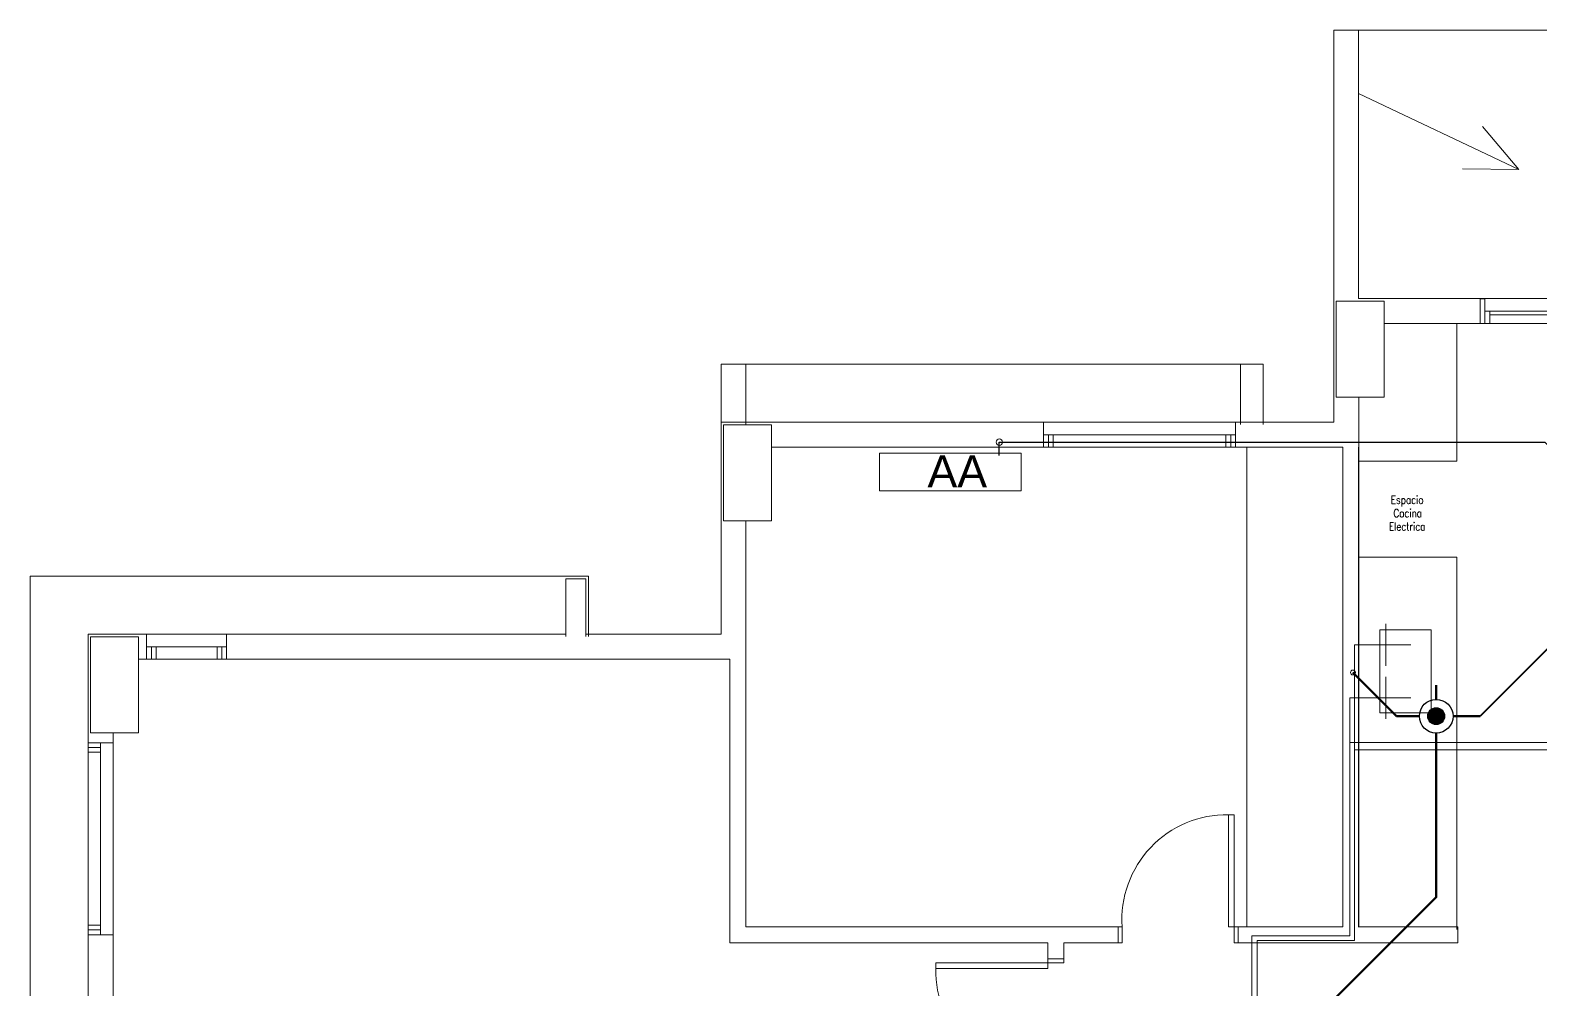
# Model space of a CAD drawing. Header units: millimetres. Extents: x 539 to 842, y -453 to -96.
# Drawn here: x 736.43 to 745.87, y -314.33 to -308.33 of the extents above; entities that cross this region are included whole.
import ezdxf

# ---------------------------------------------------------------- set-up
doc = ezdxf.new("R2010")
doc.units = ezdxf.units.MM
doc.header["$LTSCALE"] = 0.1
doc.linetypes.add('ACAD_ISO02W100', pattern=[15, 12, -3])
doc.linetypes.add('CONTINUA', pattern=[0])
doc.layers.get('0').update_dxf_attribs({"lineweight": 5})
for name, color, linetype, lineweight in [('00-Agua Caliente', 1, 'Continuous', 20), ('00-Agua Fria', 5, 'ACAD_ISO02W100', 20), ('Arq-Equipamiento', 250, 'Continuous', 5)]:
    doc.layers.add(name, color=color, linetype=linetype, lineweight=lineweight)
doc.layers.add('00-Pluvial', color=40, linetype='Continuous')
doc.layers.add('00-Secundario', color=24, linetype='Continuous')
doc.layers.add('00-Primario', color=7, linetype='Continuous', true_color=0xff2400)
doc.styles.add('Romans 1.50', font='romans.shx', dxfattribs={"width": 0.8, "height": 0.15})
doc.styles.get("Standard").update_dxf_attribs({"font": 'arial.ttf'})

# ---------------------------------------------------------------- blocks, each defined once
blk = doc.blocks.new('2-1P F')
at = {"color": 8, "lineweight": 18}
for p, q in [((744.7336, -308.3321), (744.5786, -308.3321)), ((744.5786, -308.3321), (744.5786, -310.7815)), ((744.7336, -310.0094), (744.7336, -308.3321)), ((744.7336, -308.3321), (760.7985, -308.3321)), ((745.4926, -310.0094), (744.7336, -310.0094)), ((745.4926, -310.0112), (745.4926, -310.0094)), ((745.4926, -310.0094), (746.2926, -310.0094)), ((745.4926, -310.1636), (745.4926, -310.0112)), ((745.4926, -310.0112), (745.5226, -310.0112)), ((745.5226, -310.0112), (745.5226, -310.1636)), ((744.7186, -310.0244), (744.5937, -310.0244)), ((744.5937, -310.0244), (744.5937, -310.1654)), ((744.8937, -310.0244), (744.7186, -310.0244)), ((744.7186, -310.0244), (744.8937, -310.0244)), ((744.8937, -310.1494), (744.8937, -310.0244)), ((744.8937, -310.0244), (744.8937, -310.1654)), ((745.5226, -310.1636), (745.5226, -310.0874)), ((745.5226, -310.0874), (745.5526, -310.0874)), ((745.5526, -310.0874), (745.5526, -310.1636)), ((746.2326, -310.0874), (745.5526, -310.0874)), ((745.5526, -310.1107), (745.5526, -310.1015)), ((744.5937, -310.1654), (744.5937, -310.6244)), ((744.5937, -310.6244), (744.5937, -310.1654)), ((744.8937, -310.1504), (744.8937, -310.1494)), ((744.8937, -310.1629), (744.8937, -310.1504)), ((744.8937, -310.1639), (744.8937, -310.1629)), ((744.8937, -310.1654), (744.8937, -310.1639)), ((744.8937, -310.6244), (744.8937, -310.1654)), ((744.8937, -310.1654), (745.4926, -310.1654)), ((745.347, -310.1654), (745.3469, -311.0241)), ((745.4926, -310.1654), (745.4926, -310.1636)), ((745.5226, -310.1636), (745.4926, -310.1636)), ((746.2926, -310.1654), (745.4926, -310.1654)), ((745.5526, -310.1636), (745.5226, -310.1636)), ((746.2326, -310.1107), (745.5526, -310.1107)), ((745.5526, -310.1636), (746.2326, -310.1636)), ((740.7495, -310.4195), (740.7495, -312.106)), ((740.9045, -310.4195), (740.7495, -310.4195)), ((740.9045, -310.7965), (740.9045, -310.4195)), ((743.9811, -310.4195), (740.9045, -310.4195)), ((744.1361, -310.4195), (743.9811, -310.4195)), ((743.9961, -310.4195), (743.9961, -310.7965)), ((744.1361, -310.7965), (744.1361, -310.4195)), ((744.5937, -310.6244), (744.7186, -310.6244)), ((744.7346, -310.6244), (744.5937, -310.6244)), ((744.7186, -310.6244), (744.7196, -310.6244)), ((744.7196, -310.6244), (744.7321, -310.6244)), ((744.7321, -310.6244), (744.7331, -310.6244)), ((744.7331, -310.6244), (744.7346, -310.6244)), ((744.7346, -310.6244), (744.8937, -310.6244)), ((744.7346, -313.9345), (744.7346, -310.6244)), ((742.7646, -310.7815), (740.7495, -310.7815)), ((740.7645, -310.7983), (740.7642, -310.7983)), ((740.7642, -310.7983), (740.7642, -311.3983)), ((740.7642, -310.7983), (740.7645, -310.7983)), ((740.7642, -311.3983), (740.7642, -310.7983)), ((740.8895, -310.7983), (740.7645, -310.7983)), ((740.8895, -310.7983), (740.8895, -310.7965)), ((741.0642, -310.7983), (740.8895, -310.7983)), ((740.8895, -310.7983), (741.0642, -310.7983)), ((741.0642, -310.9215), (741.0642, -310.7983)), ((741.0642, -310.7983), (741.0642, -310.9375)), ((742.7646, -310.8595), (742.7646, -310.7815)), ((742.7646, -310.7815), (743.9646, -310.7815)), ((742.7646, -310.8595), (742.7946, -310.8595)), ((742.7646, -310.9375), (742.7646, -310.8595)), ((742.7946, -310.8595), (742.8246, -310.8595)), ((742.7946, -310.9375), (742.7946, -310.8595)), ((742.7946, -310.8595), (742.7946, -310.9375)), ((742.8246, -310.8595), (743.9046, -310.8595)), ((742.8246, -310.8747), (742.8246, -310.8595)), ((742.8246, -310.8595), (742.8246, -310.9375)), ((743.9046, -310.8595), (743.9046, -310.8747)), ((743.9046, -310.8595), (743.9346, -310.8595)), ((743.9046, -310.9375), (743.9046, -310.8595)), ((743.9346, -310.8595), (743.9346, -310.9375)), ((743.9346, -310.8595), (743.9646, -310.8595)), ((743.9346, -310.9375), (743.9346, -310.8595)), ((744.5786, -310.7815), (743.9646, -310.7815)), ((743.9646, -310.7815), (743.9646, -310.8595)), ((743.9646, -310.8595), (743.9646, -310.9375)), ((741.0642, -310.9225), (741.0642, -310.9215)), ((741.0642, -310.935), (741.0642, -310.9225)), ((741.0642, -310.936), (741.0642, -310.935)), ((741.0642, -310.9375), (741.0642, -310.936)), ((741.0642, -311.3983), (741.0642, -310.9375)), ((741.0642, -310.9375), (742.7646, -310.9375)), ((742.7946, -310.9375), (742.7646, -310.9375)), ((742.8246, -310.9375), (742.7946, -310.9375)), ((742.8246, -310.9375), (743.9046, -310.9375)), ((743.9346, -310.9375), (743.9046, -310.9375)), ((743.9646, -310.9375), (743.9346, -310.9375)), ((743.9646, -310.9375), (744.6346, -310.9375)), ((744.0346, -310.9375), (744.0346, -313.9345)), ((744.6346, -310.9375), (744.6346, -313.9345)), ((744.7321, -310.936), (744.7346, -310.936)), ((744.7346, -310.935), (744.7331, -310.935)), ((744.7331, -313.936), (744.7331, -310.9375)), ((744.7331, -310.9375), (744.7346, -310.9375)), ((745.3469, -311.0241), (744.7347, -311.024)), ((740.7642, -311.3983), (740.7645, -311.3983)), ((740.7645, -311.3983), (740.7642, -311.3983)), ((740.7645, -311.3983), (740.8895, -311.3983)), ((740.8895, -311.3983), (740.7645, -311.3983)), ((740.8895, -311.3983), (741.0642, -311.3983)), ((740.9045, -313.9345), (740.9045, -311.3983)), ((744.7346, -311.624), (745.3469, -311.6241)), ((745.3469, -311.6241), (745.3468, -313.9513)), ((739.7648, -311.744), (736.4319, -311.744)), ((736.4319, -311.744), (736.4319, -316.1274)), ((739.9198, -311.744), (739.7648, -311.744)), ((739.9048, -311.759), (739.7798, -311.759)), ((739.7798, -311.759), (739.7798, -312.121)), ((739.9048, -311.759), (739.9048, -312.121)), ((739.9198, -312.121), (739.9198, -311.744)), ((744.8668, -312.5977), (744.8669, -312.0777)), ((745.1869, -312.0777), (744.8669, -312.0777)), ((745.1868, -312.5977), (745.1869, -312.0777)), ((736.7939, -312.106), (736.7939, -312.784)), ((737.1592, -312.106), (736.7939, -312.106)), ((736.8089, -312.1229), (736.8077, -312.1229)), ((736.8077, -312.1229), (736.8077, -312.7229)), ((736.8077, -312.7229), (736.8077, -312.1229)), ((736.8077, -312.1229), (736.8089, -312.1229)), ((736.9339, -312.1229), (736.8089, -312.1229)), ((736.9339, -312.1229), (736.9339, -312.121)), ((736.9499, -312.1229), (736.9339, -312.1229)), ((736.9339, -312.1229), (737.1077, -312.1229)), ((737.1077, -312.1229), (736.9499, -312.1229)), ((737.1077, -312.246), (737.1077, -312.1229)), ((737.1077, -312.1229), (737.1077, -312.262)), ((737.1592, -312.184), (737.1592, -312.106)), ((737.1592, -312.106), (737.6592, -312.106)), ((739.7798, -312.106), (737.6592, -312.106)), ((737.6592, -312.106), (737.6592, -312.184)), ((740.7495, -312.106), (739.9048, -312.106)), ((737.1077, -312.247), (737.1077, -312.246)), ((737.1077, -312.2595), (737.1077, -312.247)), ((737.1077, -312.2605), (737.1077, -312.2595)), ((737.1077, -312.262), (737.1077, -312.2605)), ((737.1077, -312.7229), (737.1077, -312.262)), ((737.1077, -312.262), (737.1592, -312.262)), ((737.1592, -312.184), (737.1892, -312.184)), ((737.1592, -312.262), (737.1592, -312.184)), ((737.1892, -312.262), (737.1592, -312.262)), ((737.1892, -312.184), (737.2192, -312.184)), ((737.1892, -312.262), (737.1892, -312.184)), ((737.1892, -312.184), (737.1892, -312.262)), ((737.2192, -312.262), (737.1892, -312.262)), ((737.2192, -312.184), (737.5992, -312.184)), ((737.2192, -312.1992), (737.2192, -312.184)), ((737.2192, -312.184), (737.2192, -312.262)), ((737.2192, -312.262), (737.5992, -312.262)), ((737.5992, -312.184), (737.5992, -312.1992)), ((737.5992, -312.184), (737.6292, -312.184)), ((737.5992, -312.262), (737.5992, -312.184)), ((737.6292, -312.262), (737.5992, -312.262)), ((737.6292, -312.184), (737.6292, -312.262)), ((737.6292, -312.184), (737.6592, -312.184)), ((737.6292, -312.262), (737.6292, -312.184)), ((737.6592, -312.262), (737.6292, -312.262)), ((737.6592, -312.184), (737.6592, -312.262)), ((737.6592, -312.262), (740.8045, -312.262)), ((740.8045, -312.262), (740.8045, -314.0345)), ((744.8668, -312.5977), (745.1868, -312.5977)), ((736.8077, -312.7229), (736.8089, -312.7229)), ((736.9499, -312.7229), (736.8077, -312.7229)), ((736.8089, -312.7229), (736.9339, -312.7229)), ((736.9339, -312.7229), (736.9349, -312.7229)), ((736.9349, -312.7229), (736.9474, -312.7229)), ((736.9474, -312.7229), (736.9484, -312.7229)), ((736.9484, -312.7229), (736.9499, -312.7229)), ((736.9499, -312.7229), (737.1077, -312.7229)), ((736.9499, -312.784), (736.9499, -312.7229)), ((736.7939, -312.784), (736.7939, -312.814)), ((736.8719, -312.784), (736.7939, -312.784)), ((736.7939, -312.814), (736.7939, -312.844)), ((736.8719, -312.814), (736.7939, -312.814)), ((736.7939, -312.814), (736.8719, -312.814)), ((736.7939, -312.844), (736.8719, -312.844)), ((736.7939, -313.924), (736.7939, -312.844)), ((736.8719, -312.844), (736.8566, -312.844)), ((736.8719, -312.784), (736.9499, -312.784)), ((736.8719, -312.814), (736.8719, -312.784)), ((736.8719, -312.844), (736.8719, -312.814)), ((736.8719, -313.924), (736.8719, -312.844)), ((736.9499, -312.784), (736.9499, -313.984)), ((743.9209, -313.9345), (743.9209, -313.2345)), ((743.9209, -313.2345), (743.9559, -313.2345)), ((743.9559, -313.2345), (743.9559, -313.9345)), ((736.7939, -313.924), (736.7939, -313.954)), ((736.8719, -313.924), (736.7939, -313.924)), ((736.7939, -313.954), (736.8719, -313.954)), ((736.7939, -313.954), (736.7939, -313.984)), ((736.8719, -313.954), (736.7939, -313.954)), ((736.8566, -313.924), (736.8719, -313.924)), ((736.8719, -313.954), (736.8719, -313.924)), ((736.8719, -313.984), (736.8719, -313.954)), ((743.2309, -313.9345), (740.9045, -313.9345)), ((743.2309, -314.0345), (743.2309, -313.9345)), ((743.2309, -313.9345), (743.2559, -313.9345)), ((743.2559, -313.9345), (743.2559, -314.0345)), ((743.9559, -313.9345), (743.9209, -313.9345)), ((743.9559, -314.0345), (743.9559, -313.9345)), ((743.9559, -313.9345), (743.9809, -313.9345)), ((744.6346, -313.9345), (743.9809, -313.9345)), ((743.9809, -313.9345), (743.9809, -314.0345)), ((745.3542, -313.9345), (744.7346, -313.9345)), ((745.3542, -314.0345), (745.3542, -313.9345)), ((736.7939, -313.984), (736.7939, -316.1424)), ((736.7939, -313.984), (736.8719, -313.984)), ((736.9499, -313.984), (736.8719, -313.984)), ((736.9499, -316.1302), (736.9499, -313.984)), ((740.8045, -314.0345), (742.7909, -314.0345)), ((742.7909, -314.0345), (742.7909, -314.135)), ((742.8909, -314.0345), (743.2309, -314.0345)), ((742.8909, -314.135), (742.8909, -314.0345)), ((743.2559, -314.0345), (743.2309, -314.0345)), ((743.9809, -314.0345), (743.9559, -314.0345)), ((743.9809, -314.0345), (745.3542, -314.0345)), ((742.0909, -314.16), (742.7909, -314.16)), ((742.0909, -314.195), (742.0909, -314.16)), ((742.7909, -314.135), (742.8909, -314.135)), ((742.7909, -314.16), (742.7909, -314.135)), ((742.7909, -314.16), (742.7909, -314.195)), ((742.8909, -314.16), (742.7909, -314.16)), ((742.8909, -314.135), (742.8909, -314.16)), ((742.7909, -314.195), (742.0909, -314.195))]:
    blk.add_line(p, q, dxfattribs=at)
for centre, start, end in [((743.9077, -313.8878), 88.83598, 184.10162), ((742.7442, -314.2083), 178.83598, 274.10162)]:
    blk.add_arc(centre, 0.6534, start, end, dxfattribs=at)
at = {"layer": 'Arq-Equipamiento', "color": 8, "linetype": 'CONTINUA', "lineweight": 18}
blk.add_lwpolyline([(742.6251, -310.9752), (741.74, -310.9752), (741.74, -311.2107), (742.6251, -311.2107)], close=True, dxfattribs=at)
at = {"color": 8, "lineweight": 18, "style": 'Romans 1.50', "width": 0.8}
for s, p in [('Espacio', (744.9351, -311.2914)), ('Cocina', (744.9513, -311.3748)), ('Electrica', (744.9228, -311.4581))]:
    blk.add_text(s, height=0.05, dxfattribs=at).set_placement(p)
at = {"color": 8, "lineweight": 18, "insert": (742.4117, -310.9883), "char_height": 0.2, "attachment_point": 3}
blk.add_mtext_dynamic_manual_height_columns('AA', width=1, gutter_width=12.5, heights=[0], dxfattribs=at)

msp = doc.modelspace()

# ---------------------------------------------------------------- hatches: boundary and pattern name
at = {"layer": '00-Primario', "lineweight": 100}
msp.add_hatch(color=256, dxfattribs=at).paths.add_polyline_path([(745.2184, -312.671, -1), (745.2184, -312.5657, -1)])

# ---------------------------------------------------------------- linework, layer by layer
at = {"layer": '00-Agua Caliente', "color": 1, "linetype": 'Continuous', "lineweight": 20}
for p, q in [((744.9044, -312.6341), (744.9044, -312.3723)), ((744.6791, -312.5032), (745.0599, -312.5032))]:
    msp.add_line(p, q, dxfattribs=at)
at = {"layer": '00-Agua Caliente', "linetype": 'CONTINUA'}
for points in [[(747.0926, -311.4092), (747.0926, -312.7816), (744.6791, -312.7816)], [(744.6791, -312.5032), (744.6791, -313.9905), (744.0659, -313.9905), (744.0659, -315.0299)]]:
    msp.add_lwpolyline(points, dxfattribs=at)
at = {"layer": '00-Agua Fria', "color": 5, "linetype": 'Continuous', "lineweight": 20}
for p, q in [((744.9044, -312.3034), (744.9044, -312.0417)), ((744.7081, -312.1726), (745.0599, -312.1726))]:
    msp.add_line(p, q, dxfattribs=at)
at = {"layer": '00-Agua Fria', "ltscale": 3}
for points in [[(747.1388, -310.7473), (747.1388, -312.8284), (744.7081, -312.8284)], [(744.7081, -312.1726), (744.7081, -314.0188), (744.0986, -314.0188), (744.0986, -315.0557)]]:
    msp.add_lwpolyline(points, dxfattribs=at)
at = {"layer": '00-Pluvial', "lineweight": 20}
for p, q in [((744.7336, -308.7284), (745.7343, -309.2021)), ((745.7343, -309.2021), (745.5082, -308.9338)), ((745.7343, -309.2021), (745.3835, -309.1973))]:
    msp.add_line(p, q, dxfattribs=at)
at = {"layer": '00-Primario', "lineweight": 40}
msp.add_lwpolyline([(746.4767, -311.6344), (745.4927, -312.6184)], dxfattribs=at)
at = {"layer": '00-Primario', "lineweight": 50}
for points in [[(744.9711, -312.6184), (744.698, -312.3452)], [(745.2184, -312.5133), (745.2184, -312.4242)], [(745.1133, -312.6184), (744.9711, -312.6184)], [(745.3235, -312.6184), (745.4927, -312.6184)], [(745.2184, -312.7234), (745.2184, -313.7494), (743.5019, -315.4659)]]:
    msp.add_lwpolyline(points, dxfattribs=at)
at = {"layer": '00-Primario', "linetype": 'Continuous', "lineweight": 20}
msp.add_circle((744.698, -312.3452), 0.0151, dxfattribs=at)
at = {"layer": '00-Primario', "lineweight": 30}
for radius in [0.1051, 0.0526]:
    msp.add_circle((745.2184, -312.6184), radius, dxfattribs=at)
at = {"layer": '00-Secundario', "lineweight": 30}
for points in [[(742.4881, -310.9061), (745.8981, -310.9061), (746.4347, -311.4541)], [(742.4881, -310.9901), (742.4881, -310.9061)]]:
    msp.add_lwpolyline(points, dxfattribs=at)
at = {"layer": '00-Secundario', "linetype": 'CONTINUA', "lineweight": 20}
msp.add_circle((742.4881, -310.9061), 0.02, dxfattribs=at)

# ---------------------------------------------------------------- block references
at = {"color": 2, "linetype": 'CONTINUA', "lineweight": 13}
msp.add_blockref('2-1P F', (0, 0), dxfattribs=at)

doc.saveas('drawing.dxf')
